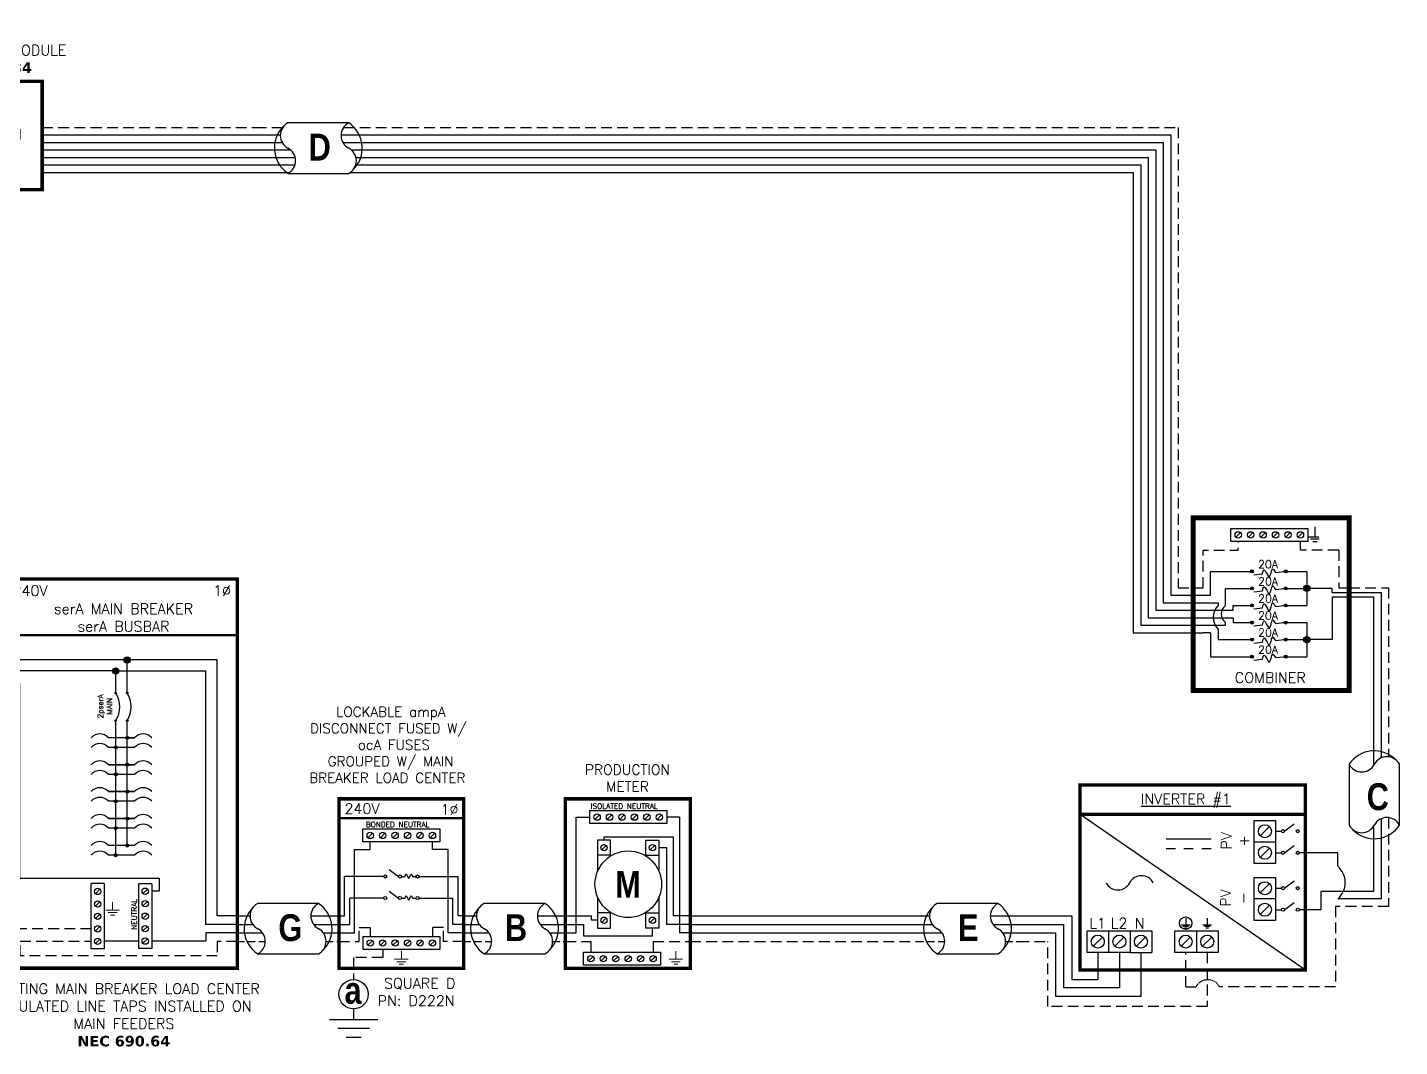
# Model space of a CAD drawing. Header units: feet. Extents: x 6168 to 6938, y 14556 to 15104.
# Drawn here: x 6443.4 to 6922.9, y 14747.6 to 15103.5 of the extents above; entities that cross this region are included whole.
import ezdxf

# ---------------------------------------------------------------- set-up
doc = ezdxf.new("R2010")
doc.units = ezdxf.units.FT
doc.header["$MEASUREMENT"] = 0
doc.linetypes.add('HIDDEN', pattern=[0.375, 0.25, -0.125])
doc.layers.add('TEXT', color=7, linetype='Continuous')
doc.layers.add('Z - TITLEBLOCK TXT', color=7, linetype='Continuous')
doc.styles.add('ONE LINE TXT', font='techb___.ttf')
doc.styles.get("Standard").update_dxf_attribs({"font": 'simplex.shx'})

# ---------------------------------------------------------------- blocks, each defined once
blk = doc.blocks.new('3stringCombiner')
at = {"linetype": 'Continuous'}
h = blk.add_hatch(color=7, dxfattribs=at)
h.dxf.hatch_style = 1
edge = h.paths.add_edge_path()
edge.add_arc((20.51, 41.65), 0.513, 0, 360)
h = blk.add_hatch(color=7, dxfattribs=at)
h.dxf.hatch_style = 1
edge = h.paths.add_edge_path()
edge.add_arc((32.29, 41.65), 0.513, 0, 360)
h = blk.add_hatch(color=7, dxfattribs=at)
h.dxf.hatch_style = 1
edge = h.paths.add_edge_path()
edge.add_arc((20.51, 35.69), 0.513, 0, 360)
h = blk.add_hatch(color=7, dxfattribs=at)
h.dxf.hatch_style = 1
edge = h.paths.add_edge_path()
edge.add_arc((32.29, 35.69), 0.513, 0, 360)
h = blk.add_hatch(color=254, dxfattribs=at)
h.dxf.hatch_style = 1
edge = h.paths.add_edge_path()
edge.add_arc((39.7, 35.69), 1.11, 0, 360)
h = blk.add_hatch(color=7, dxfattribs=at)
h.dxf.hatch_style = 1
edge = h.paths.add_edge_path()
edge.add_arc((20.51, 29.73), 0.513, 0, 360)
h = blk.add_hatch(color=7, dxfattribs=at)
h.dxf.hatch_style = 1
edge = h.paths.add_edge_path()
edge.add_arc((32.29, 29.73), 0.513, 0, 360)
h = blk.add_hatch(color=253, dxfattribs=at)
h.dxf.hatch_style = 1
edge = h.paths.add_edge_path()
edge.add_arc((20.51, 23.77), 0.513, 0, 360)
h = blk.add_hatch(color=253, dxfattribs=at)
h.dxf.hatch_style = 1
edge = h.paths.add_edge_path()
edge.add_arc((32.29, 23.77), 0.513, 0, 360)
h = blk.add_hatch(color=253, dxfattribs=at)
h.dxf.hatch_style = 1
edge = h.paths.add_edge_path()
edge.add_arc((20.51, 17.8), 0.513, 0, 360)
h = blk.add_hatch(color=253, dxfattribs=at)
h.dxf.hatch_style = 1
edge = h.paths.add_edge_path()
edge.add_arc((32.29, 17.8), 0.513, 0, 360)
h = blk.add_hatch(color=254, dxfattribs=at)
h.dxf.hatch_style = 1
edge = h.paths.add_edge_path()
edge.add_arc((39.7, 17.8), 1.11, 0, 360)
h = blk.add_hatch(color=253, dxfattribs=at)
h.dxf.hatch_style = 1
edge = h.paths.add_edge_path()
edge.add_arc((20.51, 11.84), 0.513, 0, 360)
h = blk.add_hatch(color=253, dxfattribs=at)
h.dxf.hatch_style = 1
edge = h.paths.add_edge_path()
edge.add_arc((32.29, 11.84), 0.513, 0, 360)
at = {"color": 1, "linetype": 'Continuous'}
for p, q in [((13.11, 52.12), (13.11, 56.66)), ((13.11, 56.66), (40.06, 56.66)), ((40.06, 56.66), (40.06, 52.12)), ((40.06, 52.12), (13.11, 52.12)), ((21.11, 40.47), (24.21, 40.81)), ((28.68, 41.3), (31.78, 41.65)), ((21.12, 34.51), (24.22, 34.85)), ((28.69, 35.34), (31.79, 35.69)), ((21.12, 28.54), (24.22, 28.89)), ((28.69, 29.38), (31.79, 29.73)), ((21.11, 22.58), (24.21, 22.93)), ((28.68, 23.42), (31.78, 23.77)), ((21.12, 16.62), (24.22, 16.97)), ((28.69, 17.46), (31.79, 17.8)), ((21.12, 10.66), (24.22, 11.01)), ((28.69, 11.5), (31.79, 11.84))]:
    blk.add_line(p, q, dxfattribs=at)
at = {"color": 4, "linetype": 'Continuous'}
for p, q in [((16.49, 55.18), (14.92, 53.6)), ((20.84, 55.18), (19.27, 53.6)), ((25.19, 55.18), (23.62, 53.6)), ((29.54, 55.18), (27.97, 53.6)), ((33.89, 55.18), (32.32, 53.6)), ((38.25, 55.18), (36.67, 53.6))]:
    blk.add_line(p, q, dxfattribs=at)
at = {"color": 92, "linetype": 'HIDDEN', "ltscale": 15}
for p, q in [((37.46, 49.04), (37.46, 52.12)), ((50.81, 49.04), (37.46, 49.04)), ((50.81, 49.04), (50.81, 35.92)), ((0, 35.92), (3.44, 35.92)), ((50.81, 35.92), (54.46, 35.92))]:
    blk.add_line(p, q, dxfattribs=at)
at = {"color": 7, "linetype": 'Continuous'}
for p, q in [((48.55, 35.69), (39.7, 35.69)), ((48.55, 34.31), (48.55, 35.69)), ((48.55, 34.31), (54.46, 34.31)), ((0, 33.3), (3.44, 33.3)), ((0, 28.06), (3.43, 28.06)), ((0, 22.81), (3.44, 22.81))]:
    blk.add_line(p, q, dxfattribs=at)
at = {"color": 253, "linetype": 'Continuous'}
for p, q in [((0, 30.68), (3.44, 30.68)), ((48.55, 32.71), (48.55, 17.8)), ((48.55, 32.71), (54.46, 32.71)), ((0, 25.43), (3.44, 25.43)), ((0, 20.19), (3.44, 20.19)), ((6.06, 20.19), (6.06, 11.84)), ((48.55, 17.8), (39.7, 17.8)), ((6.06, 11.84), (13.92, 11.84))]:
    blk.add_line(p, q, dxfattribs=at)
at = {"lineweight": 50, "const_width": 1.71}
blk.add_lwpolyline([(54.46, 0), (0, 0), (0, 60.34), (54.46, 60.34)], close=True, dxfattribs=at)
blk.add_lwpolyline([(54.46, 0), (0, 0), (0, 60.34), (54.46, 60.34)], close=True, dxfattribs=at)
at = {"color": 92, "linetype": 'HIDDEN', "ltscale": 15, "flags": 128}
for points in [[(40.18, 53.74), (44.87, 53.74)], [(44.05, 52.87), (41, 52.87)], [(42.53, 57.24), (42.53, 53.74)], [(3.44, 35.92), (3.44, 49.04), (15.71, 49.04), (15.71, 52.12)], [(43.24, 52.01), (41.81, 52.01)]]:
    blk.add_lwpolyline(points, dxfattribs=at)
at = {"color": 7, "linetype": 'Continuous', "flags": 128}
for points in [[(3.44, 33.3), (6.06, 33.3), (6.06, 41.65), (13.92, 41.65)], [(13.92, 41.65), (20.51, 41.65)], [(32.29, 41.65), (39.7, 41.65)], [(39.7, 41.65), (39.7, 29.73)], [(11.3, 29.73), (11.3, 35.69), (13.92, 35.69)], [(13.92, 35.69), (20.51, 35.69)], [(13.92, 35.69), (20.51, 35.69)], [(32.29, 35.69), (39.7, 35.69)], [(3.43, 28.06), (13.92, 28.06), (13.92, 29.73)], [(13.92, 29.73), (20.51, 29.73)], [(13.92, 29.73), (20.51, 29.73)], [(32.29, 29.73), (39.7, 29.73)], [(3.44, 22.81), (11.3, 22.81), (11.3, 23.77)]]:
    blk.add_lwpolyline(points, dxfattribs=at)
at = {"color": 253, "linetype": 'Continuous', "flags": 128}
for points in [[(3.44, 30.68), (8.68, 30.68), (8.68, 29.73)], [(3.44, 25.43), (13.92, 25.43), (13.92, 23.77)], [(6.06, 20.19), (3.44, 20.19)], [(8.68, 21.46), (8.68, 17.8), (13.92, 17.8)], [(13.92, 23.77), (20.51, 23.77)], [(13.92, 23.77), (20.51, 23.77)], [(32.29, 23.77), (39.7, 23.77)], [(39.7, 23.77), (39.7, 11.84)], [(13.92, 17.8), (20.51, 17.8)], [(13.92, 17.8), (20.51, 17.8)], [(32.29, 17.8), (39.7, 17.8)], [(13.92, 11.84), (20.51, 11.84)], [(32.29, 11.84), (39.7, 11.84)]]:
    blk.add_lwpolyline(points, dxfattribs=at)
at = {"color": 4, "linetype": 'Continuous'}
for centre in [(15.71, 54.39), (20.06, 54.39), (24.41, 54.39), (28.76, 54.39), (33.11, 54.39), (37.46, 54.39)]:
    blk.add_circle(centre, 1.11, dxfattribs=at)
at = {"color": 7, "linetype": 'Continuous'}
for centre, radius in [((20.51, 41.65), 0.513), ((32.29, 41.65), 0.513), ((20.51, 35.69), 0.513), ((32.29, 35.69), 0.513), ((39.7, 35.69), 1.11), ((39.7, 35.69), 1.11), ((20.51, 29.73), 0.513), ((32.29, 29.73), 0.513), ((39.7, 17.8), 1.11), ((39.7, 17.8), 1.11)]:
    blk.add_circle(centre, radius, dxfattribs=at)
at = {"color": 253, "linetype": 'Continuous'}
for centre in [(20.51, 23.77), (32.29, 23.77), (20.51, 17.8), (32.29, 17.8), (20.51, 11.84), (32.29, 11.84)]:
    blk.add_circle(centre, 0.513, dxfattribs=at)
blk.add_arc((12.9, 25.59), 5.91, 135.6055, 224.3945, dxfattribs=at)
at = {"color": 7, "linetype": 'Continuous'}
blk.add_arc((13.34, 26.75), 3.61, 124.3567, 235.6433, dxfattribs=at)
at = {"color": 1, "linetype": 'Continuous'}
for points in [[(24.21, 40.81), (24.72, 42.21), (26.59, 39.72), (27.74, 42.55), (28.68, 41.3)], [(24.22, 34.85), (24.73, 36.25), (26.6, 33.76), (27.76, 36.59), (28.69, 35.34)], [(24.22, 28.89), (24.73, 30.29), (26.6, 27.8), (27.76, 30.63), (28.69, 29.38)], [(24.21, 22.93), (24.72, 24.33), (26.59, 21.84), (27.74, 24.67), (28.68, 23.42)], [(24.22, 16.97), (24.73, 18.37), (26.6, 15.87), (27.76, 18.71), (28.69, 17.46)], [(24.22, 11.01), (24.73, 12.41), (26.6, 9.91), (27.76, 12.75), (28.69, 11.5)]]:
    blk.add_spline(points, degree=3, dxfattribs=at)
for p in [(22.67, 42.72), (22.68, 36.76), (22.68, 30.8), (22.67, 24.83), (22.68, 18.87), (22.68, 12.91)]:
    blk.add_text('20A', height=2.778, dxfattribs=at).set_placement(p)
at = {"color": 1, "insert": (26.91, 4.5), "char_height": 3.658, "attachment_point": 5}
blk.add_mtext_dynamic_manual_height_columns('COMBINER', width=1.1897, gutter_width=7.17, heights=[0], dxfattribs=at)
blk = doc.blocks.new('*U13')
at = {"color": 7, "linetype": 'Continuous'}
for p, q in [((-7.14, 13.31), (-28.39, 13.31)), ((-28.39, -4.31), (-7.14, -4.31))]:
    blk.add_line(p, q, dxfattribs=at)
at = {"color": 7}
for p, q in [((-35.53, 9), (-31.05, 9)), ((-9.81, 9), (0, 9))]:
    blk.add_line(p, q, dxfattribs=at)
at = {"color": 10}
for p, q in [((-35.53, 6), (-30.11, 6)), ((-8.87, 6), (0, 6))]:
    blk.add_line(p, q, dxfattribs=at)
at = {"color": 253}
for p, q in [((-35.53, 3), (-26.66, 3)), ((-5.41, 3), (0, 3))]:
    blk.add_line(p, q, dxfattribs=at)
at = {"color": 92, "linetype": 'HIDDEN', "ltscale": 10}
for p, q in [((-4.48, 0), (0, 0)), ((-35.53, 0), (-25.72, 0))]:
    blk.add_line(p, q, dxfattribs=at)
at = {"color": 7, "linetype": 'Continuous'}
for centre, start, end in [((-22.54, 4.5), 133.9732, 236.4265), ((-12.99, 4.5), 313.9732, 56.4265)]:
    blk.add_arc(centre, 10.58, start, end, dxfattribs=at)
at = {"linetype": 'Continuous'}
for centre, start, end in [((-26.08, 8.91), 117.6639, 242.3361), ((-4.83, 8.91), 117.6639, 242.3361), ((-30.7, 0.09), 297.6639, 62.3361), ((-9.45, 0.09), 297.6639, 62.3361)]:
    blk.add_arc(centre, 4.98, start, end, dxfattribs=at)
blk = doc.blocks.new('*U26')
at = {"color": 7}
blk.add_line((-79.14, 9), (0, 9), dxfattribs=at)
at = {"color": 10}
blk.add_line((-79.14, 6), (0, 6), dxfattribs=at)
at = {"color": 253}
blk.add_line((-79.14, 3), (0, 3), dxfattribs=at)
at = {"color": 92, "linetype": 'HIDDEN', "ltscale": 15}
blk.add_line((-79.14, 0), (0, 0), dxfattribs=at)
blk = doc.blocks.new('fusedDisconnect')
at = {"lineweight": 50}
blk.add_line((-43.61, 43.06), (0, 43.06), dxfattribs=at)
at = {"color": 1, "linetype": 'Continuous'}
for p, q in [((-35.27, 34.78), (-35.27, 39.32)), ((-35.27, 39.32), (-8.32, 39.32)), ((-8.32, 39.32), (-8.32, 34.78)), ((-8.32, 34.78), (-35.27, 34.78)), ((-26.07, 25.18), (-22.81, 22.74)), ((-21.73, 22.73), (-20.49, 22.73)), ((-17.94, 22.73), (-16.7, 22.73)), ((-26.07, 17.65), (-22.81, 15.2)), ((-21.73, 15.2), (-20.49, 15.2)), ((-17.94, 15.2), (-16.7, 15.2)), ((-35.27, 1.76), (-8.32, 1.76)), ((-35.27, 1.76), (-35.27, -2.78)), ((-8.32, 1.76), (-8.32, -2.78)), ((-8.32, -2.78), (-35.27, -2.78))]:
    blk.add_line(p, q, dxfattribs=at)
at = {"color": 4, "linetype": 'Continuous'}
for p, q in [((-31.89, 37.83), (-33.46, 36.26)), ((-27.53, 37.83), (-29.11, 36.26)), ((-23.18, 37.83), (-24.76, 36.26)), ((-18.83, 37.83), (-20.41, 36.26)), ((-14.48, 37.83), (-16.06, 36.26)), ((-10.13, 37.83), (-11.7, 36.26)), ((-31.89, 0.28), (-33.46, -1.3)), ((-27.53, 0.28), (-29.11, -1.3)), ((-23.18, 0.28), (-24.76, -1.3)), ((-18.83, 0.28), (-20.41, -1.3)), ((-14.48, 0.28), (-16.06, -1.3)), ((-10.13, 0.28), (-11.7, -1.3))]:
    blk.add_line(p, q, dxfattribs=at)
at = {"color": 253, "linetype": 'Continuous'}
for p, q in [((-32.67, 32.17), (-32.67, 34.78)), ((-10.92, 32.17), (-10.92, 34.78)), ((-38.16, 3), (-38.16, 32.17)), ((-38.16, 32.17), (-32.67, 32.17)), ((-5.43, 32.17), (-10.92, 32.17)), ((-5.43, 3), (-5.43, 32.17)), ((-43.61, 3), (-38.16, 3)), ((0, 3), (-5.43, 3))]:
    blk.add_line(p, q, dxfattribs=at)
at = {"color": 7, "linetype": 'Continuous'}
for p, q in [((-27.97, 22.73), (-41.66, 22.73)), ((-41.66, 9), (-41.66, 22.73)), ((-15.62, 22.73), (-1.93, 22.73)), ((-1.93, 9), (-1.93, 22.73))]:
    blk.add_line(p, q, dxfattribs=at)
at = {"color": 10, "linetype": 'Continuous'}
for p, q in [((-27.97, 15.2), (-39.8, 15.2)), ((-39.8, 6), (-39.8, 15.2)), ((-15.62, 15.2), (-3.79, 15.19)), ((-3.79, 6), (-3.79, 15.2)), ((-43.61, 6), (-39.8, 6)), ((0, 6), (-3.79, 6))]:
    blk.add_line(p, q, dxfattribs=at)
at = {"color": 7}
for p, q in [((-43.61, 9), (-41.66, 9)), ((0, 9), (-1.93, 9))]:
    blk.add_line(p, q, dxfattribs=at)
at = {"color": 92, "linetype": 'HIDDEN', "ltscale": 15}
for p, q in [((-36.58, 0), (-36.58, 4.9)), ((-36.58, 4.9), (-32.67, 4.9)), ((-32.67, 4.9), (-32.67, 1.76)), ((-7.01, 4.9), (-10.92, 4.9)), ((-10.92, 4.9), (-10.92, 1.76)), ((-7.01, 0), (-7.01, 4.9)), ((-43.61, 0), (-36.58, 0)), ((0, 0), (-7.01, 0)), ((-28.32, -2.78), (-28.32, -5.55)), ((-28.32, -5.55), (-38.48, -5.55)), ((-38.48, -5.55), (-38.48, -13.28)), ((-38.48, -23.51), (-38.48, -27.17))]:
    blk.add_line(p, q, dxfattribs=at)
at = {"lineweight": 50, "const_width": 1.19}
blk.add_lwpolyline([(-43.61, -9.34), (-43.61, 49.84), (0, 49.84), (0, -9.34)], close=True, dxfattribs=at)
at = {"color": 92, "linetype": 'Continuous', "lineweight": 5, "ltscale": 0.05, "flags": 128}
for points in [[(-21.8, -3.32), (-21.8, -6.17)], [(-24.14, -6.17), (-19.45, -6.17)], [(-20.27, -7.03), (-23.32, -7.03)], [(-21.08, -7.9), (-22.51, -7.9)]]:
    blk.add_lwpolyline(points, dxfattribs=at)
at = {"color": 92, "linetype": 'Continuous', "ltscale": 4, "flags": 128}
for points in [[(-46.96, -27.17), (-30, -27.17)], [(-32.93, -30.31), (-44.02, -30.31)], [(-35.87, -33.46), (-41.08, -33.46)]]:
    blk.add_lwpolyline(points, dxfattribs=at)
at = {"color": 4, "linetype": 'Continuous'}
for centre in [(-32.67, 37.05), (-28.32, 37.05), (-23.97, 37.05), (-19.62, 37.05), (-15.27, 37.05), (-10.92, 37.05), (-32.67, -0.51), (-28.32, -0.51), (-23.97, -0.51), (-19.62, -0.51), (-15.27, -0.51), (-10.92, -0.51)]:
    blk.add_circle(centre, 1.11, dxfattribs=at)
at = {"color": 1, "linetype": 'Continuous'}
for centre in [(-27.43, 22.73), (-22.27, 22.73), (-16.16, 22.73), (-27.43, 15.2), (-22.27, 15.2), (-16.16, 15.19)]:
    blk.add_circle(centre, 0.541, dxfattribs=at)
at = {"color": 7, "linetype": 'Continuous'}
blk.add_circle((-38.48, -18.39), 5.11, dxfattribs=at)
at = {"color": 1, "linetype": 'Continuous'}
for points in [[(-20.49, 22.73), (-20.12, 23.49), (-19.22, 21.97), (-18.39, 23.49), (-17.94, 22.73)], [(-20.49, 15.2), (-20.12, 15.96), (-19.22, 14.43), (-18.39, 15.96), (-17.94, 15.2)]]:
    blk.add_spline(points, degree=3, dxfattribs=at)
at = {"color": 4, "linetype": 'Continuous'}
blk.add_text('BONDED NEUTRAL', height=1.8743, dxfattribs=at).set_placement((-34.19, 39.97))
at = {"color": 1}
for s, width, gutter_width, heights, insert, char_height, attachment_point in [('\\A1;\\pi14.315;LOCKABLE ampA \\P\\pi5.1859;DISCONNECT FUSED W/ \\P\\pi21.882;ocA FUSES\\P\\pi11.355;GROUPED W/ MAIN \\P\\pi4.9392;BREAKER LOAD CENTER', 71.8931, 92.23, [38.55], (-58.88, 81.95), 3.4544, 1), ('240V', 0.1481, 0.75, [0], (-35.55, 46.4), 3.658, 5), ('1∅', 0.1481, 0.75, [0], (-4.98, 46.1), 3.658, 5), ('\\A1;\\pi7.3884,t25.676;SQUARE D\\P\\pi5.1241,t23.412;PN: D222N', 35.0816, 28.88, [13.54], (-35.24, -12.75), 3.6576, 1)]:
    blk.add_mtext_dynamic_manual_height_columns(s, width=width, gutter_width=gutter_width, heights=heights, dxfattribs=dict(at, insert=insert, char_height=char_height, attachment_point=attachment_point))
at = {"color": 1, "linetype": 'Continuous', "insert": (-41.67, -12.34), "char_height": 9.3833, "attachment_point": 1, "style": 'ONE LINE TXT'}
blk.add_mtext_dynamic_manual_height_columns('{\\W1;\\C256;a}', width=0.1385, gutter_width=2.13, heights=[0], dxfattribs=at)
blk = doc.blocks.new('*U19')
at = {"color": 7, "linetype": 'Continuous'}
for p, q in [((-7.14, 13.31), (-28.39, 13.31)), ((-28.39, -4.31), (-7.14, -4.31))]:
    blk.add_line(p, q, dxfattribs=at)
at = {"color": 7}
for p, q in [((-35.53, 9), (-31.05, 9)), ((-9.81, 9), (0, 9))]:
    blk.add_line(p, q, dxfattribs=at)
at = {"color": 10}
for p, q in [((-35.53, 6), (-30.11, 6)), ((-8.87, 6), (0, 6))]:
    blk.add_line(p, q, dxfattribs=at)
at = {"color": 253}
for p, q in [((-35.53, 3), (-26.66, 3)), ((-5.41, 3), (0, 3))]:
    blk.add_line(p, q, dxfattribs=at)
at = {"color": 92, "linetype": 'HIDDEN', "ltscale": 10}
for p, q in [((-4.48, 0), (0, 0)), ((-35.53, 0), (-25.72, 0))]:
    blk.add_line(p, q, dxfattribs=at)
at = {"color": 7, "linetype": 'Continuous'}
for centre, start, end in [((-22.54, 4.5), 133.9732, 236.4265), ((-12.99, 4.5), 313.9732, 56.4265)]:
    blk.add_arc(centre, 10.58, start, end, dxfattribs=at)
at = {"linetype": 'Continuous'}
for centre, start, end in [((-26.08, 8.91), 117.6639, 242.3361), ((-4.83, 8.91), 117.6639, 242.3361), ((-30.7, 0.09), 297.6639, 62.3361), ((-9.45, 0.09), 297.6639, 62.3361)]:
    blk.add_arc(centre, 4.98, start, end, dxfattribs=at)
blk = doc.blocks.new('*U20')
at = {"color": 7}
for name, p in [('fusedDisconnect', (0, 0)), ('*U19', (-43.61, 0))]:
    blk.add_blockref(name, p, dxfattribs=at)
blk = doc.blocks.new('productionMeter')
at = {"color": 253, "linetype": 'Continuous'}
for p, q in [((-39.9, 3), (-39.9, 43.45)), ((-39.9, 43.45), (-35.13, 43.45)), ((-3.71, 43.45), (-8.18, 43.45)), ((-3.71, 43.45), (-3.71, 3)), ((-43.61, 3), (-39.9, 3)), ((0, 3), (-3.71, 3))]:
    blk.add_line(p, q, dxfattribs=at)
at = {"color": 1, "linetype": 'Continuous'}
for p, q in [((-35.13, 41.18), (-35.13, 45.72)), ((-35.13, 45.72), (-8.18, 45.72)), ((-8.18, 45.72), (-8.18, 41.18)), ((-8.18, 41.18), (-35.13, 41.18)), ((-32.38, 35.4), (-32.38, 24.5)), ((-27.84, 35.4), (-32.38, 35.4)), ((-27.84, 29.86), (-27.84, 35.4)), ((-15.47, 29.86), (-15.47, 35.4)), ((-15.47, 35.4), (-10.93, 35.4)), ((-10.93, 35.4), (-10.93, 24.5)), ((-27.84, 30.21), (-32.38, 30.21)), ((-15.47, 30.21), (-10.93, 30.21)), ((-32.38, 15.55), (-32.38, 4.64)), ((-10.93, 15.55), (-10.93, 4.64)), ((-27.84, 10.04), (-32.38, 10.04)), ((-27.84, 4.64), (-27.84, 10.18)), ((-15.47, 4.64), (-15.47, 10.18)), ((-15.47, 10.04), (-10.93, 10.04)), ((-32.38, 4.64), (-27.84, 4.64)), ((-10.93, 4.64), (-15.47, 4.64)), ((-37.32, -8.24), (-37.32, -3.7)), ((-37.32, -3.7), (-10.37, -3.7)), ((-10.37, -3.7), (-10.37, -8.24)), ((-10.37, -8.24), (-37.32, -8.24))]:
    blk.add_line(p, q, dxfattribs=at)
at = {"color": 4, "linetype": 'Continuous'}
for p, q in [((-31.74, 44.23), (-33.32, 42.66)), ((-27.39, 44.23), (-28.97, 42.66)), ((-23.04, 44.23), (-24.62, 42.66)), ((-18.69, 44.23), (-20.26, 42.66)), ((-14.34, 44.23), (-15.91, 42.66)), ((-9.99, 44.23), (-11.56, 42.66)), ((-29.33, 33.59), (-30.9, 32.02)), ((-12.41, 33.59), (-13.98, 32.02)), ((-29.33, 8.23), (-30.9, 6.66)), ((-12.41, 8.23), (-13.98, 6.66)), ((-33.93, -5.19), (-35.51, -6.76)), ((-29.58, -5.19), (-31.15, -6.76)), ((-25.23, -5.19), (-26.8, -6.76)), ((-20.88, -5.19), (-22.45, -6.76)), ((-16.53, -5.19), (-18.1, -6.76)), ((-12.18, -5.19), (-13.75, -6.76))]:
    blk.add_line(p, q, dxfattribs=at)
at = {"color": 7}
for p, q in [((-30.11, 35.4), (-30.11, 36.59)), ((-30.11, 36.59), (-5.98, 36.59)), ((-5.98, 36.59), (-5.98, 9)), ((-43.61, 9), (-34.54, 9)), ((-34.54, 7.44), (-34.54, 9)), ((-32.38, 7.44), (-34.54, 7.44)), ((0, 9), (-5.98, 9))]:
    blk.add_line(p, q, dxfattribs=at)
at = {"color": 10, "linetype": 'Continuous'}
for p, q in [((-10.93, 32.81), (-8.25, 32.81)), ((-8.25, 32.81), (-8.25, 6)), ((-43.61, 6), (-37.24, 6)), ((-37.24, 6), (-37.24, 2.05)), ((0, 6), (-8.25, 6)), ((-37.24, 2.05), (-13.2, 2.05)), ((-13.2, 2.05), (-13.2, 4.64))]:
    blk.add_line(p, q, dxfattribs=at)
at = {"color": 92, "linetype": 'HIDDEN', "ltscale": 15}
for p, q in [((-43.61, 0), (-34.72, 0)), ((-12.97, 0), (-12.97, -3.7)), ((-12.97, 0), (0, 0)), ((-34.72, 0), (-34.72, -3.7))]:
    blk.add_line(p, q, dxfattribs=at)
at = {"lineweight": 50, "const_width": 1.19}
blk.add_lwpolyline([(-43.61, -9.34), (-43.61, 49.84), (0, 49.84), (0, -9.34)], close=True, dxfattribs=at)
at = {"color": 92, "linetype": 'Continuous', "lineweight": 5, "ltscale": 0.05, "flags": 128}
for points in [[(-5.04, -3.33), (-5.04, -6.18)], [(-2.7, -6.18), (-7.38, -6.18)], [(-6.57, -7.05), (-3.51, -7.05)], [(-5.76, -7.91), (-4.32, -7.91)]]:
    blk.add_lwpolyline(points, dxfattribs=at)
at = {"color": 4, "linetype": 'Continuous'}
for centre in [(-32.53, 43.45), (-28.18, 43.45), (-23.83, 43.45), (-19.48, 43.45), (-15.13, 43.45), (-10.78, 43.45), (-30.11, 32.81), (-13.2, 32.81), (-30.11, 7.44), (-13.2, 7.44), (-34.72, -5.97), (-30.37, -5.97), (-26.02, -5.97), (-21.67, -5.97), (-17.32, -5.97), (-12.97, -5.97)]:
    blk.add_circle(centre, 1.11, dxfattribs=at)
at = {"linetype": 'Continuous'}
blk.add_circle((-21.65, 20.02), 11.62, dxfattribs=at)
at = {"color": 4, "linetype": 'Continuous'}
blk.add_text('ISOLATED NEUTRAL', height=1.8743, dxfattribs=at).set_placement((-34.77, 46.37))
at = {"color": 253, "linetype": 'Continuous', "style": 'ONE LINE TXT'}
blk.add_text('M', height=9.38, dxfattribs=at).set_placement((-26.21, 15.31))
at = {"color": 1, "insert": (-21.93, 57.08), "char_height": 3.5433, "attachment_point": 5}
blk.add_mtext_dynamic_manual_height_columns('PRODUCTION METER', width=1.3203, gutter_width=7.17, heights=[0], dxfattribs=at)
blk = doc.blocks.new('*U17')
at = {"color": 7}
blk.add_blockref('productionMeter', (0, 0), dxfattribs=at)
blk = doc.blocks.new('lineTapPanel')
at = {"linetype": 'Continuous'}
h = blk.add_hatch(color=254, dxfattribs=at)
h.dxf.hatch_style = 1
edge = h.paths.add_edge_path()
edge.add_arc((-38.44, 98.34), 1.11, 0, 360)
h = blk.add_hatch(color=254, dxfattribs=at)
h.dxf.hatch_style = 1
edge = h.paths.add_edge_path()
edge.add_arc((-42.47, 94.51), 1.11, 0, 360)
h = blk.add_hatch(color=1, dxfattribs=at)
h.dxf.hatch_style = 1
edge = h.paths.add_edge_path()
edge.add_arc((-42.47, 86.8), 0.291, 0, 360)
h = blk.add_hatch(color=1, dxfattribs=at)
h.dxf.hatch_style = 1
edge = h.paths.add_edge_path()
edge.add_arc((-38.44, 86.8), 0.291, 0, 360)
h = blk.add_hatch(color=1, dxfattribs=at)
h.dxf.hatch_style = 1
edge = h.paths.add_edge_path()
edge.add_arc((-42.47, 77.16), 0.291, 0, 360)
h = blk.add_hatch(color=1, dxfattribs=at)
h.dxf.hatch_style = 1
edge = h.paths.add_edge_path()
edge.add_arc((-38.44, 77.16), 0.291, 0, 360)
h = blk.add_hatch(color=1, dxfattribs=at)
h.dxf.hatch_style = 1
edge = h.paths.add_edge_path()
edge.add_arc((-42.47, 67.78), 0.528, 0, 360)
h = blk.add_hatch(color=1, dxfattribs=at)
h.dxf.hatch_style = 1
edge = h.paths.add_edge_path()
edge.add_arc((-38.44, 71.16), 0.528, 0, 360)
h = blk.add_hatch(color=1, dxfattribs=at)
h.dxf.hatch_style = 1
edge = h.paths.add_edge_path()
edge.add_arc((-42.47, 58.38), 0.528, 0, 360)
h = blk.add_hatch(color=1, dxfattribs=at)
h.dxf.hatch_style = 1
edge = h.paths.add_edge_path()
edge.add_arc((-38.44, 61.76), 0.528, 0, 360)
h = blk.add_hatch(color=1, dxfattribs=at)
h.dxf.hatch_style = 1
edge = h.paths.add_edge_path()
edge.add_arc((-38.44, 52.36), 0.528, 0, 360)
h = blk.add_hatch(color=1, dxfattribs=at)
h.dxf.hatch_style = 1
edge = h.paths.add_edge_path()
edge.add_arc((-42.47, 48.98), 0.528, 0, 360)
h = blk.add_hatch(color=1, dxfattribs=at)
h.dxf.hatch_style = 1
edge = h.paths.add_edge_path()
edge.add_arc((-38.44, 42.95), 0.528, 0, 360)
h = blk.add_hatch(color=1, dxfattribs=at)
h.dxf.hatch_style = 1
edge = h.paths.add_edge_path()
edge.add_arc((-42.47, 39.58), 0.528, 0, 360)
h = blk.add_hatch(color=1, dxfattribs=at)
h.dxf.hatch_style = 1
edge = h.paths.add_edge_path()
edge.add_arc((-38.44, 33.55), 0.528, 0, 360)
h = blk.add_hatch(color=1, dxfattribs=at)
h.dxf.hatch_style = 1
edge = h.paths.add_edge_path()
edge.add_arc((-42.47, 30.17), 0.528, 0, 360)
at = {"color": 155, "true_color": 0x647190}
blk.add_line((-80.92, 126.59), (0, 126.59), dxfattribs=at)
at = {"color": 253, "linetype": 'Continuous'}
for p, q in [((-100.73, 90.2), (-100.73, 109.7)), ((-76.04, 90.2), (-100.73, 90.2)), ((-76.04, 90.2), (-76.04, 22.16)), ((-76.04, 22.16), (-27.25, 22.16)), ((-27.25, 22.16), (-27.25, 17.57)), ((-27.25, 17.57), (-29.89, 17.57)), ((-11.01, 0.16), (-29.89, 0.16)), ((0, 3), (-11.01, 3)), ((-11.01, 3), (-11.01, 0.16))]:
    blk.add_line(p, q, dxfattribs=at)
at = {"color": 10, "linetype": 'Continuous'}
for p, q in [((-94.24, 94.51), (-94.24, 109.7)), ((-43.58, 94.51), (-94.24, 94.51)), ((-42.47, 87.09), (-42.47, 93.4)), ((-41.36, 94.51), (-10.98, 94.51)), ((-10.98, 6), (-10.98, 94.51)), ((-42.47, 30.17), (-42.47, 76.87)), ((-35.88, 67.78), (-45.04, 67.78)), ((-35.88, 58.38), (-45.04, 58.38)), ((-35.88, 48.98), (-45.04, 48.98)), ((-35.88, 39.58), (-45.04, 39.58)), ((-35.88, 30.17), (-45.04, 30.17)), ((0, 6), (-10.98, 6))]:
    blk.add_line(p, q, dxfattribs=at)
at = {"color": 7, "linetype": 'Continuous'}
for p, q in [((-87.75, 98.34), (-87.75, 109.7)), ((-39.56, 98.34), (-87.75, 98.34)), ((-38.44, 87.09), (-38.44, 97.23)), ((-6.96, 9), (-6.96, 98.34)), ((-38.44, 61.76), (-38.44, 76.87)), ((-35.88, 71.16), (-45.04, 71.16)), ((-38.44, 71.16), (-35.88, 71.16)), ((-45.04, 61.76), (-35.88, 61.76)), ((-35.88, 61.76), (-45.04, 61.76)), ((-38.44, 52.36), (-38.44, 61.76)), ((-45.04, 52.36), (-35.88, 52.36)), ((-35.88, 52.36), (-45.04, 52.36)), ((-38.44, 42.95), (-38.44, 52.36)), ((-45.04, 42.95), (-35.88, 42.95)), ((-35.88, 42.95), (-45.04, 42.95)), ((-38.44, 33.55), (-38.44, 42.95)), ((-35.88, 33.55), (-45.04, 33.55))]:
    blk.add_line(p, q, dxfattribs=at)
at = {"lineweight": 50}
blk.add_line((-80.92, 106.95), (0, 106.95), dxfattribs=at)
at = {"color": 7}
for p, q in [((-6.96, 98.34), (-37.33, 98.34)), ((0, 9), (-6.96, 9))]:
    blk.add_line(p, q, dxfattribs=at)
at = {"color": 1, "linetype": 'Continuous'}
for p, q in [((-51.03, -2.51), (-51.03, 20.23)), ((-46.49, 20.23), (-51.03, 20.23)), ((-46.49, 20.23), (-46.49, -2.51)), ((-34.43, -2.43), (-34.43, 20.16)), ((-29.89, 20.16), (-34.43, 20.16)), ((-29.89, 20.16), (-29.89, -2.43)), ((-46.49, -2.51), (-51.03, -2.51)), ((-29.89, -2.43), (-34.43, -2.43))]:
    blk.add_line(p, q, dxfattribs=at)
at = {"color": 4, "linetype": 'Continuous'}
for p, q in [((-47.97, 18.28), (-49.55, 16.71)), ((-31.37, 18.35), (-32.94, 16.78)), ((-47.97, 13.93), (-49.55, 12.36)), ((-31.37, 14), (-32.94, 12.43)), ((-31.37, 9.65), (-32.94, 8.08)), ((-47.97, 9.58), (-49.55, 8.01)), ((-47.97, 5.23), (-49.55, 3.66)), ((-31.37, 5.3), (-32.94, 3.73)), ((-47.97, 0.88), (-49.55, -0.69)), ((-31.37, 0.95), (-32.94, -0.62))]:
    blk.add_line(p, q, dxfattribs=at)
at = {"color": 92, "linetype": 'HIDDEN', "ltscale": 15}
for p, q in [((-51.03, 4.44), (-106.89, 4.44)), ((-106.89, 4.44), (-106.89, -4.87)), ((-75.84, -4.96), (-75.84, 0.09)), ((-75.84, 0.09), (-51.03, 0.09)), ((0, 0), (-6.96, 0)), ((-6.96, 0), (-6.96, -4.96)), ((-6.96, -4.96), (-75.84, -4.96)), ((-106.89, -15.1), (-106.89, -24.84))]:
    blk.add_line(p, q, dxfattribs=at)
at = {"color": 92, "linetype": 'Continuous', "ltscale": 15}
blk.add_line((-34.43, 0.09), (-46.49, 0.09), dxfattribs=at)
at = {"lineweight": 50, "const_width": 1.19}
for points in [[(-103.67, 109.7), (-103.67, 126.59), (-84.82, 126.59), (-84.82, 109.7)], [(-80.92, -9.3), (-80.92, 126.59), (0, 126.59), (0, -9.3)]]:
    blk.add_lwpolyline(points, close=True, dxfattribs=at)
at = {"color": 92, "linetype": 'Continuous', "lineweight": 5, "ltscale": 0.05, "flags": 128}
for points in [[(-45.88, 10.97), (-41.2, 10.97)], [(-42.01, 10.1), (-45.07, 10.1)], [(-43.54, 13.81), (-43.54, 10.97)], [(-42.82, 9.23), (-44.25, 9.23)]]:
    blk.add_lwpolyline(points, dxfattribs=at)
at = {"color": 92, "linetype": 'Continuous', "ltscale": 4, "flags": 128}
for points in [[(-115.37, -24.84), (-98.41, -24.84)], [(-101.35, -27.98), (-112.43, -27.98)], [(-104.29, -31.12), (-109.49, -31.12)]]:
    blk.add_lwpolyline(points, dxfattribs=at)
at = {"linetype": 'Continuous'}
blk.add_circle((-94.24, 118.15), 7.15, dxfattribs=at)
at = {"color": 7, "linetype": 'Continuous'}
for centre, radius in [((-38.44, 98.34), 1.11), ((-38.44, 98.34), 1.11), ((-42.47, 94.51), 1.11), ((-106.89, -9.99), 5.11)]:
    blk.add_circle(centre, radius, dxfattribs=at)
at = {"color": 1, "linetype": 'Continuous'}
for centre, radius in [((-42.47, 86.8), 0.291), ((-38.44, 86.8), 0.291), ((-42.47, 77.16), 0.291), ((-38.44, 77.16), 0.291), ((-42.47, 67.78), 0.528), ((-38.44, 71.16), 0.528), ((-42.47, 58.38), 0.528), ((-38.44, 61.76), 0.528), ((-38.44, 52.36), 0.528), ((-42.47, 48.98), 0.528), ((-38.44, 42.95), 0.528), ((-42.47, 39.58), 0.528), ((-38.44, 33.55), 0.528), ((-42.47, 30.17), 0.528)]:
    blk.add_circle(centre, radius, dxfattribs=at)
at = {"color": 4, "linetype": 'Continuous'}
for centre in [(-48.76, 17.49), (-32.16, 17.57), (-48.76, 13.14), (-48.76, 8.79), (-32.16, 13.21), (-32.16, 8.86), (-48.76, 4.44), (-32.16, 4.51), (-48.76, 0.09), (-32.16, 0.16)]:
    blk.add_circle(centre, 1.11, dxfattribs=at)
at = {"color": 1, "linetype": 'Continuous'}
for centre, radius, start, end in [((-50.14, 81.98), 9.06, 327.8708, 32.1292), ((-46.11, 81.98), 9.06, 327.8708, 32.1292), ((-48.03, 68.62), 3.93, 40.3392, 139.6608), ((-32.88, 68.62), 3.93, 40.3392, 139.6608), ((-48.03, 65.24), 3.93, 40.3392, 139.6608), ((-32.88, 65.24), 3.93, 40.3392, 139.6608), ((-48.03, 59.21), 3.93, 40.3392, 139.6608), ((-32.88, 59.21), 3.93, 40.3392, 139.6608), ((-48.03, 55.84), 3.93, 40.3392, 139.6608), ((-32.88, 55.84), 3.93, 40.3392, 139.6608), ((-48.03, 49.81), 3.93, 40.3392, 139.6608), ((-32.88, 49.81), 3.93, 40.3392, 139.6608), ((-48.03, 46.43), 3.93, 40.3392, 139.6608), ((-32.88, 46.43), 3.93, 40.3392, 139.6608), ((-48.03, 40.41), 3.93, 40.3392, 139.6608), ((-32.88, 40.41), 3.93, 40.3392, 139.6608), ((-48.03, 37.03), 3.93, 40.3392, 139.6608), ((-32.88, 37.03), 3.93, 40.3392, 139.6608), ((-48.03, 31.01), 3.93, 40.3392, 139.6608), ((-32.88, 31.01), 3.93, 40.3392, 139.6608), ((-48.03, 27.63), 3.93, 40.3392, 139.6608), ((-32.88, 27.63), 3.93, 40.3392, 139.6608)]:
    blk.add_arc(centre, radius, start, end, dxfattribs=at)
at = {"color": 253, "linetype": 'Continuous', "style": 'ONE LINE TXT'}
blk.add_text('M', height=9.38, dxfattribs=at).set_placement((-98.8, 113.43))
at = {"color": 4, "linetype": 'Continuous'}
blk.add_text('NEUTRAL', height=1.874, rotation=90, dxfattribs=at).set_placement((-35.08, 4.08))
at = {"color": 1, "attachment_point": 5}
for s, width, gutter_width, heights, insert, char_height in [('EXISTING\\P120/240V UTILITY METER', 0.0523, 7.17, [0], (-118.95, 118.48), 3.5433), ('240V', 0.1481, 0.75, [0], (-72.39, 122.54), 3.658), ('1∅', 0.1481, 0.75, [0], (-5.31, 122.54), 3.658), ('serA MAIN BREAKER\\PserA BUSBAR', 72.4998, 0.75, [0], (-39.75, 113.14), 3.6576), ('EXISTING MAIN BREAKER LOAD CENTER INSULATED LINE TAPS INSTALLED ON MAIN FEEDERS\\P{\\fVerdana|b1|i0|c0|p34;NEC 690.64}', 98.9176, 7.17, [106.42], (-39.63, -25.66), 3.6576)]:
    blk.add_mtext_dynamic_manual_height_columns(s, width=width, gutter_width=gutter_width, heights=heights, dxfattribs=dict(at, insert=insert, char_height=char_height))
at = {"color": 4, "linetype": 'Continuous', "insert": (-46.25, 82.15), "char_height": 1.874, "attachment_point": 5, "rotation": 90}
blk.add_mtext_dynamic_manual_height_columns('2pserA\\PMAIN', width=0.1481, gutter_width=0.75, heights=[0], dxfattribs=at)
at = {"color": 1, "linetype": 'Continuous', "insert": (-110.08, -3.93), "char_height": 9.3833, "attachment_point": 1, "style": 'ONE LINE TXT'}
blk.add_mtext_dynamic_manual_height_columns('{\\W1;\\C256;a}', width=0.1385, gutter_width=2.13, heights=[0], dxfattribs=at)
blk = doc.blocks.new('*U21')
at = {"color": 7}
blk.add_blockref('lineTapPanel', (0, 0), dxfattribs=at)
blk = doc.blocks.new('8x8box')
at = {"lineweight": 50, "const_width": 1.19}
blk.add_lwpolyline([(37.78, 0), (0, 0), (0, 37.78), (37.78, 37.78)], close=True, dxfattribs=at)
at = {"color": 1, "char_height": 3.6576, "attachment_point": 5}
for s, width, insert in [(' \\PMOUNTED \\PUNDER SOLAR MODULE\\P{\\fVerdana|b1|i0|c0|p34;NEC 690.34}', 73.0127, (18.01, 51.7)), ('8"x8"  JUNCTION BOX ', 0.4767, (19.03, 19.26))]:
    blk.add_mtext_dynamic_manual_height_columns(s, width=width, gutter_width=7.17, heights=[0], dxfattribs=dict(at, insert=insert))

msp = doc.modelspace()

# ---------------------------------------------------------------- linework, layer by layer
at = {"color": 7, "linetype": 'Continuous'}
for p, q in [((6555.69, 15070.22), (6534.45, 15070.22)), ((6448.58, 15066.01), (6465.63, 15066.01)), ((6465.63, 15066.01), (6523.2, 15066.01)), ((6523.2, 15066.02), (6531.79, 15066.02)), ((6553.03, 15066.01), (6842.92, 15066.01)), ((6842.92, 15066.01), (6842.92, 14905.24)), ((6448.58, 15060.77), (6465.63, 15060.77)), ((6465.63, 15060.77), (6523.2, 15060.77)), ((6523.2, 15060.77), (6535.39, 15060.77)), ((6556.63, 15060.77), (6837.68, 15060.77)), ((6837.68, 15060.77), (6837.68, 14899.99)), ((6448.58, 15055.52), (6523.2, 15055.52)), ((6523.2, 15055.52), (6536.89, 15055.52)), ((6558.14, 15055.52), (6832.43, 15055.52)), ((6832.43, 15055.52), (6832.43, 14894.75)), ((6534.45, 15052.59), (6555.69, 15052.59)), ((6905.27, 14906.25), (6916.43, 14906.25)), ((6916.43, 14906.25), (6916.43, 14848.42)), ((6842.92, 14905.24), (6850.8, 14905.24)), ((6837.68, 14899.99), (6850.8, 14899.99)), ((6832.43, 14894.75), (6850.8, 14894.75)), ((6905.26, 14846.19), (6905.26, 14824.95)), ((6922.88, 14824.95), (6922.88, 14846.19)), ((6890, 14774.34), (6811.23, 14828.71)), ((6916.43, 14827.17), (6916.43, 14799.17)), ((6857.05, 14820.1), (6841.29, 14820.1)), ((6844.58, 14816.69), (6841.29, 14816.69)), ((6850.82, 14816.69), (6847.52, 14816.69)), ((6857.05, 14816.69), (6853.76, 14816.69)), ((6901.26, 14815.29), (6887.86, 14815.29)), ((6901.26, 14810.57), (6901.26, 14815.29)), ((6916.43, 14799.17), (6901.26, 14799.17)), ((6789.69, 14793.29), (6808.39, 14793.29)), ((6808.39, 14793.29), (6808.39, 14770.91)), ((6817.45, 14780.5), (6817.45, 14770.91)), ((6817.45, 14770.91), (6808.39, 14770.91))]:
    msp.add_line(p, q, dxfattribs=at)
at = {"color": 253, "linetype": 'Continuous'}
for p, q in [((6448.58, 15063.39), (6465.63, 15063.39)), ((6465.63, 15063.39), (6523.2, 15063.39)), ((6523.2, 15063.39), (6532.42, 15063.39)), ((6553.66, 15063.39), (6840.3, 15063.39)), ((6840.3, 15063.39), (6840.3, 14902.62)), ((6448.58, 15058.15), (6465.63, 15058.15)), ((6465.63, 15058.15), (6523.2, 15058.15)), ((6523.2, 15058.15), (6536.98, 15058.15)), ((6558.23, 15058.15), (6835.05, 15058.15)), ((6835.05, 15058.15), (6835.05, 14897.37)), ((6448.58, 15052.9), (6523.2, 15052.9)), ((6523.2, 15052.9), (6534.96, 15052.9)), ((6556.21, 15052.9), (6829.81, 15052.9)), ((6829.81, 15052.9), (6829.81, 14892.13)), ((6840.3, 14902.62), (6850.8, 14902.62)), ((6905.27, 14904.64), (6913.81, 14904.64)), ((6913.81, 14904.64), (6913.81, 14845.75)), ((6835.05, 14897.37), (6850.8, 14897.37)), ((6829.81, 14892.13), (6850.8, 14892.13)), ((6913.81, 14824.51), (6913.81, 14801.79)), ((6913.81, 14801.79), (6895.35, 14801.79)), ((6895.35, 14801.79), (6895.35, 14795.4)), ((6895.35, 14795.4), (6887.86, 14795.4)), ((6789.69, 14787.29), (6802.78, 14787.29)), ((6802.78, 14765.14), (6802.78, 14787.29)), ((6832.51, 14780.5), (6832.51, 14765.14)), ((6832.51, 14765.14), (6802.78, 14765.14))]:
    msp.add_line(p, q, dxfattribs=at)
at = {"color": 92, "linetype": 'HIDDEN', "ltscale": 15}
for p, q in [((6905.27, 14907.86), (6919.05, 14907.86)), ((6919.05, 14907.86), (6919.05, 14848.82)), ((6919.05, 14827.58), (6919.05, 14796.55)), ((6919.05, 14796.55), (6900.55, 14796.55)), ((6900.55, 14796.55), (6900.55, 14768.47)), ((6789.69, 14784.29), (6800.04, 14784.29)), ((6800.04, 14761.6), (6800.04, 14784.29)), ((6848.15, 14768.47), (6848.15, 14780.5)), ((6855.69, 14780.5), (6855.69, 14761.6)), ((6848.15, 14768.47), (6851.75, 14768.47)), ((6900.55, 14768.47), (6859.99, 14768.47)), ((6855.69, 14761.6), (6800.04, 14761.6))]:
    msp.add_line(p, q, dxfattribs=at)
at = {"color": 1, "linetype": 'Continuous'}
for p, q in [((6872.04, 14811.53), (6872.04, 14826.59)), ((6872.04, 14826.59), (6879.58, 14826.59)), ((6872.04, 14811.53), (6872.04, 14826.59)), ((6879.58, 14826.59), (6879.58, 14811.53)), ((6879.58, 14826.59), (6879.58, 14819.06)), ((6886.01, 14825.29), (6882.74, 14822.85)), ((6879.58, 14822.83), (6881.62, 14822.83)), ((6879.58, 14819.06), (6872.04, 14819.06)), ((6879.58, 14815.29), (6881.62, 14815.29)), ((6886.01, 14817.75), (6882.74, 14815.31)), ((6879.58, 14811.53), (6872.04, 14811.53)), ((6872.04, 14791.63), (6872.04, 14806.7)), ((6872.04, 14806.7), (6879.58, 14806.7)), ((6879.58, 14806.7), (6879.58, 14799.16)), ((6879.58, 14802.93), (6881.62, 14802.93)), ((6886.01, 14805.39), (6882.74, 14802.95)), ((6879.58, 14799.16), (6872.04, 14799.16)), ((6879.58, 14799.16), (6879.58, 14791.63)), ((6886.01, 14797.86), (6882.74, 14795.42)), ((6879.58, 14791.63), (6872.04, 14791.63)), ((6879.58, 14795.4), (6881.62, 14795.4)), ((6813.68, 14788.04), (6828.75, 14788.04)), ((6813.68, 14780.5), (6813.68, 14788.04)), ((6813.68, 14788.04), (6821.21, 14788.04)), ((6821.21, 14788.04), (6821.21, 14780.5)), ((6828.75, 14788.04), (6828.75, 14780.5)), ((6828.75, 14788.04), (6836.28, 14788.04)), ((6836.28, 14788.04), (6836.28, 14780.5)), ((6844.39, 14788.04), (6859.45, 14788.04)), ((6844.39, 14780.5), (6844.39, 14788.04)), ((6844.39, 14788.04), (6851.92, 14788.04)), ((6851.92, 14788.04), (6851.92, 14780.5)), ((6859.45, 14788.04), (6859.45, 14780.5)), ((6828.75, 14780.5), (6813.68, 14780.5)), ((6828.75, 14780.5), (6836.28, 14780.5)), ((6859.45, 14780.5), (6844.39, 14780.5))]:
    msp.add_line(p, q, dxfattribs=at)
at = {"color": 4, "linetype": 'Continuous'}
for p, q in [((6877.42, 14824.43), (6874.2, 14821.22)), ((6877.42, 14816.9), (6874.2, 14813.69)), ((6877.42, 14804.54), (6874.2, 14801.32)), ((6877.42, 14797), (6874.2, 14793.79)), ((6819.05, 14785.88), (6815.84, 14782.66)), ((6826.59, 14785.88), (6823.37, 14782.66)), ((6834.12, 14785.88), (6830.91, 14782.66)), ((6849.76, 14785.88), (6846.55, 14782.66)), ((6857.29, 14785.88), (6854.08, 14782.66))]:
    msp.add_line(p, q, dxfattribs=at)
at = {"color": 10, "linetype": 'Continuous'}
for p, q in [((6789.69, 14790.29), (6805.45, 14790.29)), ((6805.45, 14790.29), (6805.45, 14768.11)), ((6824.98, 14780.5), (6824.98, 14768.11)), ((6824.98, 14768.11), (6805.45, 14768.11))]:
    msp.add_line(p, q, dxfattribs=at)
at = {"color": 7, "lineweight": 50, "const_width": 1.19}
msp.add_lwpolyline([(6811.23, 14774.34), (6811.23, 14838.99), (6890, 14838.99), (6890, 14774.34)], close=True, dxfattribs=at)
at = {"lineweight": 50, "const_width": 1.19}
msp.add_lwpolyline([(6811.23, 14828.71), (6811.23, 14838.99), (6890, 14838.99), (6890, 14828.71)], close=True, dxfattribs=at)
at = {"color": 92, "linetype": 'Continuous', "flags": 128}
for points in [[(6848.15, 14792.45), (6848.15, 14790.15)], [(6855.69, 14792.45), (6855.69, 14790.15)], [(6846.61, 14790.15), (6849.69, 14790.15)], [(6849.15, 14789.58), (6847.15, 14789.58)], [(6848.62, 14789.01), (6847.68, 14789.01)], [(6854.15, 14790.15), (6857.22, 14790.15)], [(6856.69, 14789.58), (6854.68, 14789.58)], [(6856.16, 14789.01), (6855.21, 14789.01)]]:
    msp.add_lwpolyline(points, dxfattribs=at)
at = {"color": 4, "linetype": 'Continuous'}
for centre in [(6875.81, 14822.83), (6875.81, 14815.29), (6875.81, 14802.93), (6875.81, 14795.4), (6817.45, 14784.27), (6824.98, 14784.27), (6832.51, 14784.27), (6848.15, 14784.27), (6855.69, 14784.27)]:
    msp.add_circle(centre, 2.27, dxfattribs=at)
at = {"color": 1, "linetype": 'Continuous'}
for centre in [(6882.16, 14822.83), (6887.32, 14822.83), (6882.16, 14815.29), (6887.32, 14815.29), (6882.16, 14802.93), (6887.32, 14802.93), (6882.16, 14795.4), (6887.32, 14795.4)]:
    msp.add_circle(centre, 0.541, dxfattribs=at)
at = {"color": 92, "linetype": 'Continuous'}
msp.add_circle((6848.15, 14790.7), 2.17, dxfattribs=at)
at = {"color": 7, "linetype": 'Continuous'}
for centre, start, end in [((6549.84, 15061.41), 313.9732, 56.4265), ((6540.3, 15061.41), 133.9732, 236.4265), ((6914.07, 14840.34), 43.9732, 146.4265), ((6914.07, 14830.8), 223.9732, 326.4265)]:
    msp.add_arc(centre, 10.58, start, end, dxfattribs=at)
at = {"linetype": 'Continuous'}
for centre, radius, start, end in [((6918.48, 14843.88), 4.98, 27.6639, 152.3361), ((6909.66, 14848.5), 4.98, 207.6639, 332.3361), ((6909.66, 14827.26), 4.98, 207.6639, 332.3361), ((6918.48, 14822.64), 4.98, 27.6639, 152.3361), ((6896.49, 14804.87), 7.43, 309.9338, 50.0662), ((6832.7, 14802.65), 4.65, 27.6639, 152.3361), ((6824.46, 14806.97), 4.65, 207.6639, 332.3361)]:
    msp.add_arc(centre, radius, start, end, dxfattribs=at)
at = {"color": 92, "linetype": 'HIDDEN', "ltscale": 0.3}
msp.add_arc((6855.87, 14766.31), 4.65, 27.6639, 152.3361, dxfattribs=at)
at = {"layer": 'TEXT', "color": 92, "linetype": 'HIDDEN', "ltscale": 15}
for p, q in [((6448.58, 15068.63), (6465.63, 15068.63)), ((6465.63, 15068.63), (6523.2, 15068.63)), ((6523.2, 15068.63), (6532.66, 15068.63)), ((6553.9, 15068.63), (6845.54, 15068.63)), ((6845.54, 15068.63), (6845.54, 14907.86)), ((6845.54, 14907.86), (6850.8, 14907.86))]:
    msp.add_line(p, q, dxfattribs=at)
at = {"layer": 'Z - TITLEBLOCK TXT', "linetype": 'Continuous'}
for centre, start, end in [((6536.76, 15065.81), 117.6639, 242.3361), ((6558, 15065.81), 117.6639, 242.3361), ((6532.14, 15057), 297.6639, 62.3361), ((6553.38, 15057), 297.6639, 62.3361)]:
    msp.add_arc(centre, 4.98, start, end, dxfattribs=at)

# ---------------------------------------------------------------- block references
at = {"color": 7}
for name, p in [('8x8box', (6410.79, 15046.93)), ('3stringCombiner', (6850.8, 14871.94)), ('*U21', (6516.74, 14784.29)), ('*U20', (6595.88, 14784.29)), ('*U17', (6675.02, 14784.29)), ('*U13', (6631.41, 14784.29)), ('*U13', (6789.69, 14784.29)), ('*U26', (6754.16, 14784.29))]:
    msp.add_blockref(name, p, dxfattribs=at)

# ---------------------------------------------------------------- texts
at = {"color": 1, "linetype": 'Continuous'}
msp.add_text('%%UINVERTER #1', height=3.6576, dxfattribs=at).set_placement((6832.44, 14832.26))
at = {"color": 1, "linetype": 'Continuous', "char_height": 9.3833, "attachment_point": 1, "style": 'ONE LINE TXT'}
for s, insert in [('{\\W1;\\C256;D}', (6541.69, 15066.44)), ('{\\W1;\\C256;C}', (6911.4, 14839.58)), ('{\\W1;\\C256;G}', (6531.12, 14793.83)), ('{\\W1;\\C256;B}', (6610.26, 14793.83)), ('{\\W1;\\C256;E}', (6768.55, 14793.83))]:
    msp.add_mtext_dynamic_manual_height_columns(s, width=0.1385, gutter_width=2.13, heights=[0], dxfattribs=dict(at, insert=insert))
at = {"color": 1, "char_height": 3.658, "attachment_point": 5, "rotation": 90}
for s, width, insert in [('PV +', 2.8378, (6865.42, 14819.47)), ('PV -', 2.8013, (6865.19, 14799.49))]:
    msp.add_mtext_dynamic_manual_height_columns(s, width=width, gutter_width=0.75, heights=[0], dxfattribs=dict(at, insert=insert))
at = {"color": 1, "attachment_point": 5}
for s, insert, char_height in [('L1', (6817.39, 14790.68), 3.658), ('L2', (6824.85, 14790.71), 3.658), ('N', (6832.1, 14790.65), 3.66)]:
    msp.add_mtext_dynamic_manual_height_columns(s, width=0.1481, gutter_width=0.75, heights=[0], dxfattribs=dict(at, insert=insert, char_height=char_height))

doc.saveas('drawing.dxf')
